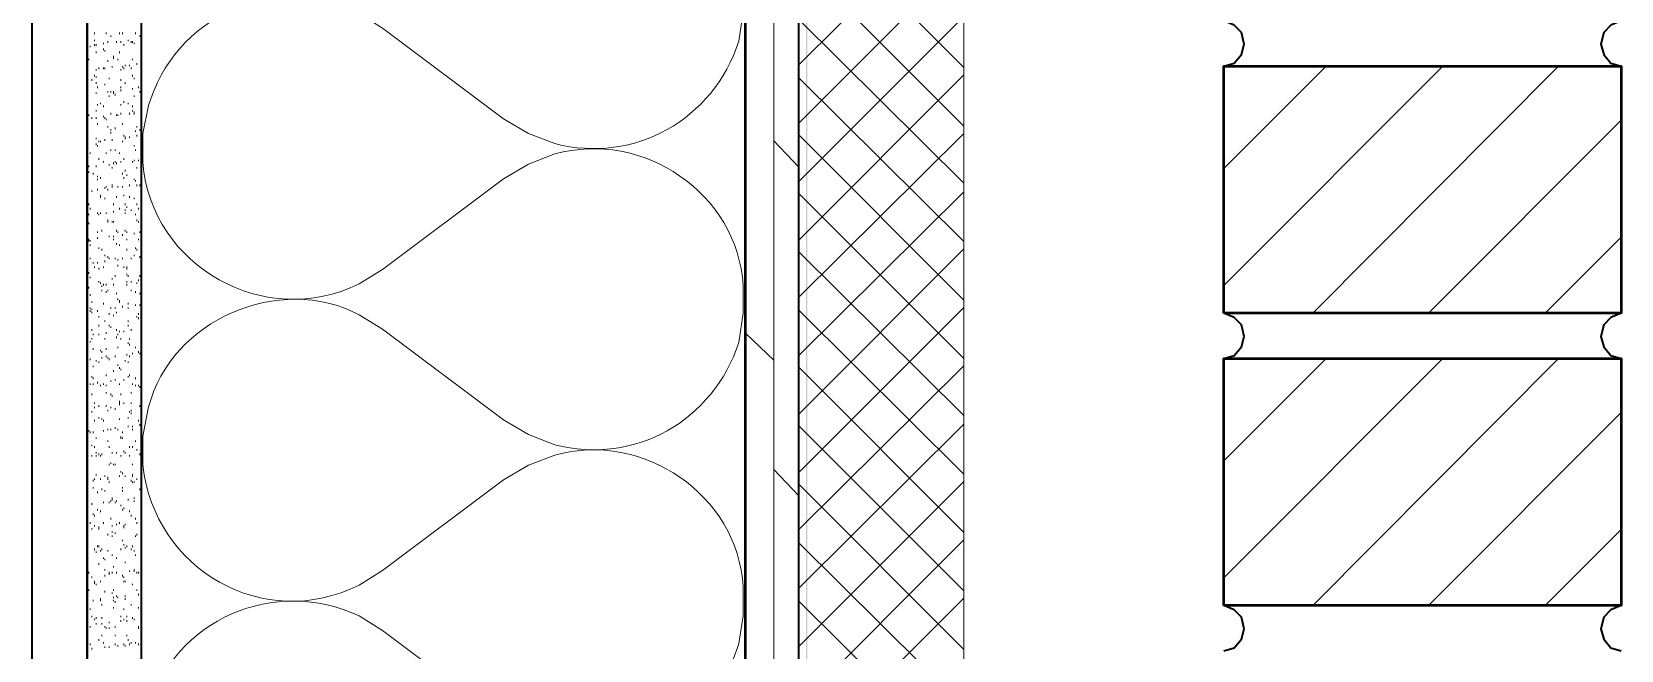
# Model space of a CAD drawing. Header units: inches. Extents: x 5 to 516, y -193 to 129.
# Drawn here: x 49.004 to 50.212, y -186.672 to -186.202 of the extents above; entities that cross this region are included whole.
import ezdxf

# ---------------------------------------------------------------- set-up
doc = ezdxf.new("R2010")
doc.units = ezdxf.units.IN
doc.header["$MEASUREMENT"] = 0
doc.layers.add('PDF7_Geometry', color=7, linetype='Continuous')
doc.layers.add('PDF7_Solid Fills', color=7, linetype='Continuous')

msp = doc.modelspace()

# ---------------------------------------------------------------- hatches: boundary and pattern name
at = {"layer": 'PDF7_Solid Fills', "transparency": 33554559}
h = msp.add_hatch(color=256, dxfattribs=at)
h.paths.add_polyline_path([(49.5935534, -190.8846732), (49.5879978, -189.5746731), (49.5879978, -190.8891177), (49.8679977, -190.8891177), (49.8702199, -190.8846734), (49.9935527, -190.8846734), (49.9935527, -190.8791178), (49.8668867, -190.8791178), (49.8646645, -190.8846734)])
h.paths.add_polyline_path([(49.5935532, -189.5757854), (49.5924421, -172.2280057), (49.5924421, -189.5757854)])

# ---------------------------------------------------------------- linework, layer by layer
at = {"layer": 'PDF7_Geometry', "lineweight": 35}
for points in [[(49.545775, -172.2280057), (49.545775, -190.8946738), (49.5868862, -190.8946738), (49.5868862, -172.2280057)], [(49.0035534, -182.0613395), (49.0035534, -190.3857844), (49.0457756, -190.3857844), (49.0457756, -182.0613395)], [(49.045775, -182.0613392), (49.045775, -190.8535621), (49.0868861, -190.8535621), (49.0868861, -182.0613392)]]:
    msp.add_lwpolyline(points, close=True, dxfattribs=at)
at = {"layer": 'PDF7_Geometry', "lineweight": 15}
for points in [[(49.5468861, -190.8946733), (49.5468861, -172.2280051)], [(49.5679975, -190.8946733), (49.5679975, -172.2280051)], [(49.7124417, -186.2291173), (49.5868862, -186.1035617)], [(49.5868867, -186.2268952), (49.7124423, -186.1024507)], [(49.7124417, -186.2735616), (49.5868862, -186.1480061)], [(49.5868867, -186.2713395), (49.7124423, -186.1457839)], [(49.5413313, -186.2091174), (49.5446646, -186.1868952), (49.5446646, -186.164673)], [(49.7124417, -186.3168955), (49.5868862, -186.192451)], [(49.5868867, -186.3157844), (49.7124423, -186.1902288)], [(49.0513306, -186.2035622), (49.0513306, -186.2024512)], [(49.0602194, -186.2035622), (49.0602194, -186.2024512)], [(49.0635528, -186.2057844), (49.0635528, -186.2046733)], [(49.0702194, -186.2035622), (49.0702194, -186.2024512)], [(49.0724417, -186.2035622), (49.0724417, -186.2024512)], [(49.0824417, -186.2035622), (49.0824417, -186.2024512)], [(49.085775, -186.2057844), (49.085775, -186.2046733)], [(49.0479972, -186.2135621), (49.0479972, -186.212451)], [(49.0513306, -186.2091176), (49.0513306, -186.2080065)], [(49.0513306, -186.212451), (49.0513306, -186.21134)], [(49.0524417, -186.212451), (49.0524417, -186.21134)], [(49.0524417, -186.2180067), (49.0524417, -186.2168956)], [(49.0579972, -186.21134), (49.0579972, -186.2102289)], [(49.0579972, -186.2157842), (49.0579972, -186.2146732)], [(49.0591083, -186.2168956), (49.0591083, -186.2157842)], [(49.0613306, -186.2102289), (49.0613306, -186.2091176)], [(49.0679972, -186.2102289), (49.0679972, -186.2091176)], [(49.0702194, -186.2180067), (49.0702194, -186.2168956)], [(49.0713306, -186.2102289), (49.0713306, -186.2091176)], [(49.0735528, -186.212451), (49.0735528, -186.21134)], [(49.0768861, -186.2091176), (49.0768861, -186.2080065)], [(49.0791083, -186.2102289), (49.0791083, -186.2091176)], [(49.0802194, -186.2102289), (49.0802194, -186.2091176)], [(49.0813306, -186.21134), (49.0813306, -186.2102289)], [(49.0868861, -186.2080065), (49.0868861, -186.2068954)], [(49.0868861, -186.2168956), (49.0868861, -186.2157842)], [(49.0468861, -186.2235623), (49.0468861, -186.2224509)], [(49.0546639, -186.2302289), (49.0546639, -186.2291176)], [(49.0579972, -186.2302289), (49.0579972, -186.2291176)], [(49.0591083, -186.2302289), (49.0591083, -186.2291176)], [(49.0613306, -186.2246733), (49.0613306, -186.2235623)], [(49.0646639, -186.2291176), (49.0646639, -186.2280065)], [(49.065775, -186.2224509), (49.065775, -186.2213398), (49.065775, -186.2202288)], [(49.0691083, -186.2235623), (49.0691083, -186.2224509)], [(49.0724417, -186.2291176), (49.0724417, -186.2280065)], [(49.0735528, -186.2302289), (49.0735528, -186.2291176)], [(49.0746639, -186.2280065), (49.0746639, -186.2268955)], [(49.0779972, -186.2280065), (49.0779972, -186.2268955)], [(49.0791083, -186.2302289), (49.0791083, -186.2291176)], [(49.0802194, -186.2235623), (49.0802194, -186.2224509)], [(49.0835528, -186.2268955), (49.0835528, -186.2257844)], [(49.9102194, -186.3057837), (49.9879972, -186.2280059)], [(49.9102194, -186.3946729), (50.0768861, -186.2280062)], [(49.9779978, -186.4157837), (50.1646645, -186.228006)], [(49.0491083, -186.2391178), (49.0491083, -186.2380067)], [(49.0513306, -186.2357843), (49.0513306, -186.2346732)], [(49.0524417, -186.23134), (49.0524417, -186.2302289)], [(49.0524417, -186.2368953), (49.0524417, -186.2357843)], [(49.0524417, -186.2413399), (49.0524417, -186.2402288)], [(49.0591083, -186.242451), (49.0591083, -186.2413399)], [(49.0624417, -186.2380067), (49.0624417, -186.2368953)], [(49.0713306, -186.23134), (49.0713306, -186.2302289)], [(49.0713306, -186.2391178), (49.0713306, -186.2380067)], [(49.0746639, -186.2413399), (49.0746639, -186.2402288)], [(49.0802194, -186.2357843), (49.0802194, -186.2346732)], [(49.0813306, -186.2380067), (49.0813306, -186.2368953)], [(49.0868861, -186.242451), (49.0868861, -186.2413399)], [(49.7124417, -186.3613393), (49.5868862, -186.2368948)], [(49.5868867, -186.3602282), (49.7124423, -186.2346726)], [(49.045775, -186.2502287), (49.045775, -186.2491176)], [(49.0524417, -186.2491176), (49.0524417, -186.2480066)], [(49.0535528, -186.2446734), (49.0535528, -186.243562)], [(49.0613306, -186.2480066), (49.0613306, -186.2468955)], [(49.0624417, -186.25134), (49.0624417, -186.2502287)], [(49.0635528, -186.2480066), (49.0635528, -186.2468955)], [(49.065775, -186.2491176), (49.065775, -186.2480066), (49.065775, -186.2468955)], [(49.0668861, -186.2502287), (49.0668861, -186.2491176)], [(49.0713306, -186.2446734), (49.0713306, -186.243562)], [(49.0713306, -186.2468955), (49.0713306, -186.2457844)], [(49.0802194, -186.2457844), (49.0802194, -186.2446734)], [(49.0813306, -186.25134), (49.0813306, -186.2502287)], [(49.0846639, -186.2446734), (49.0846639, -186.243562)], [(49.085775, -186.2480066), (49.085775, -186.2468955)], [(49.045775, -186.2557843), (49.045775, -186.2546732)], [(49.0468861, -186.2657845), (49.0468861, -186.2646731)], [(49.0524417, -186.262451), (49.0524417, -186.2613399)], [(49.0535528, -186.2580067), (49.0535528, -186.2568954)], [(49.055775, -186.2568954), (49.055775, -186.2557843)], [(49.0579972, -186.2591178), (49.0579972, -186.2580067)], [(49.0635528, -186.2646731), (49.0635528, -186.2635621)], [(49.0679972, -186.2657845), (49.0679972, -186.2646731)], [(49.0691083, -186.2657845), (49.0691083, -186.2646731)], [(49.0713306, -186.2580067), (49.0713306, -186.2568954)], [(49.0713306, -186.2646731), (49.0713306, -186.2635621)], [(49.0735528, -186.2557843), (49.0735528, -186.2546732)], [(49.0768861, -186.2568954), (49.0768861, -186.2557843)], [(49.0779972, -186.2646731), (49.0779972, -186.2635621)], [(49.0802194, -186.2591178), (49.0802194, -186.2580067)], [(49.0802194, -186.262451), (49.0802194, -186.2613399)], [(49.0813306, -186.2646731), (49.0813306, -186.2635621), (49.0813306, -186.262451)], [(49.0868861, -186.2635621), (49.0868861, -186.262451)], [(49.0491083, -186.2680066), (49.0491083, -186.2668955)], [(49.0524417, -186.2680066), (49.0524417, -186.2668955)], [(49.0535528, -186.2724511), (49.0535528, -186.2713398)], [(49.0579972, -186.2668955), (49.0579972, -186.2657845)], [(49.0591083, -186.2680066), (49.0591083, -186.2668955)], [(49.0602194, -186.2691177), (49.0602194, -186.2680066)], [(49.0613306, -186.2746733), (49.0613306, -186.2735622)], [(49.0635528, -186.2768954), (49.0635528, -186.2757843)], [(49.0668861, -186.2757843), (49.0668861, -186.2746733)], [(49.0724417, -186.2724511), (49.0724417, -186.2713398)], [(49.0824417, -186.2780065), (49.0824417, -186.2768954)], [(49.0835528, -186.2746733), (49.0835528, -186.2735622)], [(49.085775, -186.2768954), (49.085775, -186.2757843)], [(50.0657754, -186.4157837), (50.2124421, -186.2691171)], [(49.045775, -186.2868956), (49.045775, -186.2857845)], [(49.0524417, -186.2835621), (49.0524417, -186.282451)], [(49.0524417, -186.2880066), (49.0524417, -186.2868956)], [(49.0535528, -186.2891177), (49.0535528, -186.2880066)], [(49.0546639, -186.2857845), (49.0546639, -186.2846732)], [(49.055775, -186.2857845), (49.055775, -186.2846732)], [(49.0591083, -186.2846732), (49.0591083, -186.2835621)], [(49.0635528, -186.2791178), (49.0635528, -186.2780065)], [(49.0646639, -186.2846732), (49.0646639, -186.2835621)], [(49.0724417, -186.2857845), (49.0724417, -186.2846732)], [(49.0735528, -186.28134), (49.0735528, -186.2802289)], [(49.0746639, -186.282451), (49.0746639, -186.28134)], [(49.0779972, -186.282451), (49.0779972, -186.28134)], [(49.0813306, -186.2891177), (49.0813306, -186.2880066)], [(49.0835528, -186.28134), (49.0835528, -186.2802289)], [(49.5868867, -186.3046726), (49.5679979, -186.2846726)], [(49.7124417, -186.4057842), (49.5868862, -186.2802286)], [(49.5868867, -186.403562), (49.7124423, -186.2791176)], [(49.0479972, -186.2946733), (49.0479972, -186.2935622)], [(49.0546639, -186.2991176), (49.0546639, -186.2980065)], [(49.0579972, -186.30134), (49.0579972, -186.3002289)], [(49.0602194, -186.2946733), (49.0602194, -186.2935622)], [(49.0635528, -186.2924509), (49.0635528, -186.2913398)], [(49.065775, -186.3024511), (49.065775, -186.30134)], [(49.0668861, -186.2924509), (49.0668861, -186.2913398)], [(49.0668861, -186.30134), (49.0668861, -186.3002289)], [(49.0679972, -186.3024511), (49.0679972, -186.30134)], [(49.0702194, -186.2946733), (49.0702194, -186.2935622)], [(49.0713306, -186.30134), (49.0713306, -186.3002289)], [(49.0735528, -186.2991176), (49.0735528, -186.2980065)], [(49.0802194, -186.30134), (49.0802194, -186.3002289)], [(49.0813306, -186.3002289), (49.0813306, -186.2991176)], [(49.0824417, -186.2924509), (49.0824417, -186.2913398)], [(49.0846639, -186.3002289), (49.0846639, -186.2991176)], [(49.4013313, -186.2946727), (49.3813313, -186.3024505), (49.3624424, -186.3135616)], [(49.0468861, -186.3046732), (49.0468861, -186.3035621)], [(49.0468861, -186.3091177), (49.0468861, -186.3080067)], [(49.0502194, -186.3102288), (49.0502194, -186.3091177)], [(49.0524417, -186.3046732), (49.0524417, -186.3035621)], [(49.0535528, -186.3124509), (49.0535528, -186.3113399)], [(49.0535528, -186.3146734), (49.0535528, -186.3135623)], [(49.055775, -186.3135623), (49.055775, -186.3124509)], [(49.0624417, -186.3035621), (49.0624417, -186.3024511)], [(49.0646639, -186.3057843), (49.0646639, -186.3046732)], [(49.0724417, -186.3102288), (49.0724417, -186.3091177)], [(49.0735528, -186.3135623), (49.0735528, -186.3124509)], [(49.0746639, -186.3080067), (49.0746639, -186.3068956)], [(49.075775, -186.3113399), (49.075775, -186.3102288)], [(49.0813306, -186.3146734), (49.0813306, -186.3135623)], [(49.0835528, -186.3057843), (49.0835528, -186.3046732)], [(49.2524424, -186.3935619), (49.2702201, -186.3824508), (49.3624424, -186.3135619)], [(49.045775, -186.3202287), (49.045775, -186.3191176)], [(49.0491083, -186.3235622), (49.0491083, -186.3224511)], [(49.0535528, -186.3224511), (49.0535528, -186.32134)], [(49.055775, -186.3280067), (49.055775, -186.3268954), (49.055775, -186.3257843)], [(49.0591083, -186.32134), (49.0591083, -186.3202287)], [(49.0602194, -186.3202287), (49.0602194, -186.3191176)], [(49.0613306, -186.3224511), (49.0613306, -186.32134)], [(49.0646639, -186.3202287), (49.0646639, -186.3191176), (49.0646639, -186.3180066)], [(49.0691083, -186.3202287), (49.0691083, -186.3191176)], [(49.0724417, -186.3202287), (49.0724417, -186.3191176)], [(49.0735528, -186.3268954), (49.0735528, -186.3257843)], [(49.0779972, -186.3191176), (49.0779972, -186.3180066)], [(49.0824417, -186.3157844), (49.0824417, -186.3146734)], [(49.0835528, -186.3191176), (49.0835528, -186.3180066)], [(49.085775, -186.3191176), (49.085775, -186.3180066)], [(49.7124417, -186.4502285), (49.5868862, -186.3246729)], [(49.5868867, -186.4480064), (49.7124423, -186.3235619)], [(49.045775, -186.333562), (49.045775, -186.332451)], [(49.0468861, -186.333562), (49.0468861, -186.332451)], [(49.0479972, -186.3368955), (49.0479972, -186.3357844)], [(49.0591083, -186.3291178), (49.0591083, -186.3280067)], [(49.065775, -186.333562), (49.065775, -186.332451)], [(49.065775, -186.3391176), (49.065775, -186.3380066)], [(49.0679972, -186.3280067), (49.0679972, -186.3268954)], [(49.0702194, -186.3368955), (49.0702194, -186.3357844)], [(49.0746639, -186.333562), (49.0746639, -186.332451)], [(49.0746639, -186.3380066), (49.0746639, -186.3368955)], [(49.075775, -186.3357844), (49.075775, -186.3346734)], [(49.0779972, -186.3280067), (49.0779972, -186.3268954)], [(49.0791083, -186.3380066), (49.0791083, -186.3368955)], [(49.0813306, -186.3291178), (49.0813306, -186.3280067)], [(49.0835528, -186.333562), (49.0835528, -186.332451)], [(49.0846639, -186.3368955), (49.0846639, -186.3357844)], [(49.0468861, -186.3413401), (49.0468861, -186.3402287)], [(49.0468861, -186.3480065), (49.0468861, -186.3468954)], [(49.0535528, -186.3402287), (49.0535528, -186.3391176)], [(49.0546639, -186.3413401), (49.0546639, -186.3402287)], [(49.0602194, -186.3402287), (49.0602194, -186.3391176)], [(49.0613306, -186.3468954), (49.0613306, -186.3457843), (49.0613306, -186.3446733)], [(49.0646639, -186.3468954), (49.0646639, -186.3457843)], [(49.065775, -186.3468954), (49.065775, -186.3457843)], [(49.0746639, -186.3402287), (49.0746639, -186.3391176)], [(49.0824417, -186.3413401), (49.0824417, -186.3402287)], [(49.0835528, -186.3457843), (49.0835528, -186.3446733)], [(49.0846639, -186.3468954), (49.0846639, -186.3457843)], [(49.0868861, -186.3468954), (49.0868861, -186.3457843)], [(49.5468861, -186.3480065), (49.545775, -186.3457842)], [(49.0468861, -186.3613398), (49.0468861, -186.3602287), (49.0468861, -186.3591177), (49.0468861, -186.3602287)], [(49.0479972, -186.3613398), (49.0479972, -186.3602287)], [(49.0535528, -186.3546731), (49.0535528, -186.3535621)], [(49.0535528, -186.3591177), (49.0535528, -186.3580066)], [(49.0568861, -186.3535621), (49.0568861, -186.352451)], [(49.0624417, -186.3580066), (49.0624417, -186.3568956)], [(49.065775, -186.3580066), (49.065775, -186.3568956)], [(49.065775, -186.3602287), (49.065775, -186.3591177)], [(49.0679972, -186.3535621), (49.0679972, -186.352451)], [(49.0691083, -186.3546731), (49.0691083, -186.3535621)], [(49.0724417, -186.3568956), (49.0724417, -186.3557845)], [(49.0746639, -186.3535621), (49.0746639, -186.352451)], [(49.075775, -186.3546731), (49.075775, -186.3535621)], [(49.075775, -186.3602287), (49.075775, -186.3591177)], [(49.0813306, -186.3557845), (49.0813306, -186.3546731)], [(49.0846639, -186.3602287), (49.0846639, -186.3591177)], [(49.085775, -186.3546731), (49.085775, -186.3535621)], [(50.1546641, -186.4157837), (50.2124418, -186.358006)], [(49.0479972, -186.3646733), (49.0479972, -186.3635622)], [(49.0479972, -186.3746732), (49.0479972, -186.3735621)], [(49.0546639, -186.3668954), (49.0546639, -186.3657844)], [(49.0568861, -186.3680065), (49.0568861, -186.3668954)], [(49.0591083, -186.372451), (49.0591083, -186.37134)], [(49.0613306, -186.3735621), (49.0613306, -186.372451)], [(49.0624417, -186.3746732), (49.0624417, -186.3735621)], [(49.0668861, -186.3746732), (49.0668861, -186.3735621)], [(49.0679972, -186.3635622), (49.0679972, -186.3624512)], [(49.0702194, -186.3646733), (49.0702194, -186.3635622)], [(49.0724417, -186.3746732), (49.0724417, -186.3735621)], [(49.075775, -186.3680065), (49.075775, -186.3668954)], [(49.0791083, -186.3746732), (49.0791083, -186.3735621)], [(49.0813306, -186.372451), (49.0813306, -186.37134)], [(49.0824417, -186.3668954), (49.0824417, -186.3657844)], [(49.0835528, -186.3680065), (49.0835528, -186.3668954)], [(49.085775, -186.3735621), (49.085775, -186.372451)], [(49.7124417, -186.4935618), (49.5868862, -186.3691173)], [(49.5868867, -186.4924507), (49.7124423, -186.3668951)], [(49.0468861, -186.3857844), (49.0468861, -186.3846733)], [(49.0502194, -186.3780067), (49.0502194, -186.3768956)], [(49.0513306, -186.3813399), (49.0513306, -186.3802288)], [(49.0535528, -186.3780067), (49.0535528, -186.3768956)], [(49.0546639, -186.3824509), (49.0546639, -186.3813399)], [(49.0579972, -186.3813399), (49.0579972, -186.3802288)], [(49.0591083, -186.3768956), (49.0591083, -186.3757842)], [(49.0691083, -186.3757842), (49.0691083, -186.3746732)], [(49.0691083, -186.3802288), (49.0691083, -186.3791177)], [(49.0735528, -186.3813399), (49.0735528, -186.3802288)], [(49.075775, -186.3824509), (49.075775, -186.3813399), (49.075775, -186.3802288)], [(49.075775, -186.3868955), (49.075775, -186.3857844)], [(49.0468861, -186.3968956), (49.0468861, -186.3957843)], [(49.0479972, -186.3891176), (49.0479972, -186.3880065)], [(49.0546639, -186.3924511), (49.0546639, -186.39134)], [(49.055775, -186.3935621), (49.055775, -186.3924511)], [(49.0568861, -186.3957843), (49.0568861, -186.3946732)], [(49.0568861, -186.3991177), (49.0568861, -186.3980067)], [(49.0579972, -186.3946732), (49.0579972, -186.3935621)], [(49.0602194, -186.3946732), (49.0602194, -186.3935621)], [(49.0613306, -186.3991177), (49.0613306, -186.3980067)], [(49.0646639, -186.3902289), (49.0646639, -186.3891176)], [(49.065775, -186.3946732), (49.065775, -186.3935621)], [(49.0668861, -186.3880065), (49.0668861, -186.3868955)], [(49.075775, -186.3924511), (49.075775, -186.39134)], [(49.075775, -186.3946732), (49.075775, -186.3935621)], [(49.0768861, -186.3880065), (49.0768861, -186.3868955)], [(49.0791083, -186.3924511), (49.0791083, -186.39134)], [(49.0791083, -186.3991177), (49.0791083, -186.3980067)], [(49.0835528, -186.3935621), (49.0835528, -186.3924511)], [(49.0846639, -186.39134), (49.0846639, -186.3902289)], [(49.085775, -186.3880065), (49.085775, -186.3868955)], [(49.0868861, -186.3902289), (49.0868861, -186.3891176)], [(49.5413313, -186.4380061), (49.5446646, -186.4157838), (49.5446646, -186.3946727)], [(49.0479972, -186.402451), (49.0479972, -186.4013399)], [(49.0491083, -186.4080066), (49.0491083, -186.4068955)], [(49.0579972, -186.4091176), (49.0579972, -186.4080066)], [(49.0602194, -186.4002288), (49.0602194, -186.3991177)], [(49.0679972, -186.4013399), (49.0679972, -186.4002288)], [(49.0691083, -186.4057844), (49.0691083, -186.4046734)], [(49.0702194, -186.4080066), (49.0702194, -186.4068955), (49.0702194, -186.4057844)], [(49.0724417, -186.41134), (49.0724417, -186.4102287)], [(49.0768861, -186.4091176), (49.0768861, -186.4080066)], [(49.0824417, -186.4002288), (49.0824417, -186.3991177)], [(49.0824417, -186.4102287), (49.0824417, -186.4091176)], [(49.085775, -186.4013399), (49.085775, -186.4002288)], [(49.085775, -186.4102287), (49.085775, -186.4091176)], [(49.0479972, -186.4124511), (49.0479972, -186.41134)], [(49.0479972, -186.4146732), (49.0479972, -186.4135622)], [(49.0491083, -186.4135622), (49.0491083, -186.4124511)], [(49.0491083, -186.4157843), (49.0491083, -186.4146732)], [(49.0535528, -186.4146732), (49.0535528, -186.4135622)], [(49.0546639, -186.4191178), (49.0546639, -186.4180067)], [(49.0591083, -186.422451), (49.0591083, -186.4213399)], [(49.0624417, -186.4168954), (49.0624417, -186.4157843)], [(49.0635528, -186.4124511), (49.0635528, -186.41134)], [(49.065775, -186.4180067), (49.065775, -186.4168954)], [(49.0668861, -186.4124511), (49.0668861, -186.41134)], [(49.0679972, -186.4157843), (49.0679972, -186.4146732)], [(49.0768861, -186.4124511), (49.0768861, -186.41134)], [(49.0768861, -186.422451), (49.0768861, -186.4213399)], [(49.0835528, -186.4191178), (49.0835528, -186.4180067)], [(49.0846639, -186.4168954), (49.0846639, -186.4157843)], [(49.0846639, -186.4202289), (49.0846639, -186.4191178)], [(49.0868861, -186.4146732), (49.0868861, -186.4135622)], [(49.2524424, -186.4168949), (49.2702201, -186.4280061), (49.3624424, -186.496895), (49.3813313, -186.5080061), (49.4013313, -186.5157838)], [(49.7124417, -186.5380067), (49.5868862, -186.4135622)], [(49.5868867, -186.5368956), (49.7124423, -186.41134)], [(49.045775, -186.4346733), (49.045775, -186.4335622)], [(49.0491083, -186.4291177), (49.0491083, -186.4280066)], [(49.0491083, -186.4357843), (49.0491083, -186.4346733)], [(49.0502194, -186.4324511), (49.0502194, -186.4313398)], [(49.0546639, -186.4257845), (49.0546639, -186.4246734)], [(49.0546639, -186.4324511), (49.0546639, -186.4313398)], [(49.0591083, -186.4357843), (49.0591083, -186.4346733)], [(49.0602194, -186.4313398), (49.0602194, -186.4302287)], [(49.0624417, -186.4257845), (49.0624417, -186.4246734)], [(49.0635528, -186.4268955), (49.0635528, -186.4257845)], [(49.0679972, -186.4291177), (49.0679972, -186.4280066)], [(49.0679972, -186.4346733), (49.0679972, -186.4335622)], [(49.0691083, -186.4324511), (49.0691083, -186.4313398)], [(49.0702194, -186.4302287), (49.0702194, -186.4291177)], [(49.0713306, -186.4357843), (49.0713306, -186.4346733)], [(49.0735528, -186.4302287), (49.0735528, -186.4291177)], [(49.0768861, -186.4257845), (49.0768861, -186.4246734)], [(49.0779972, -186.4357843), (49.0779972, -186.4346733)], [(49.0791083, -186.4291177), (49.0791083, -186.4280066)], [(49.0868861, -186.4291177), (49.0868861, -186.4280066)], [(49.5679975, -186.4513396), (49.5468864, -186.4313396)], [(49.0479972, -186.4380065), (49.0479972, -186.4368954)], [(49.0502194, -186.4435621), (49.0502194, -186.442451)], [(49.055775, -186.4446732), (49.055775, -186.4435621)], [(49.0568861, -186.4457845), (49.0568861, -186.4446732)], [(49.0602194, -186.4435621), (49.0602194, -186.442451)], [(49.0691083, -186.442451), (49.0691083, -186.44134)], [(49.075775, -186.4480066), (49.075775, -186.4468956)], [(49.0768861, -186.4391178), (49.0768861, -186.4380065)], [(49.0779972, -186.4402289), (49.0779972, -186.4391178)], [(49.0802194, -186.4468956), (49.0802194, -186.4457845)], [(49.0824417, -186.442451), (49.0824417, -186.44134)], [(49.0846639, -186.4457845), (49.0846639, -186.4446732)], [(49.085775, -186.4468956), (49.085775, -186.4457845)], [(49.0479972, -186.4513398), (49.0479972, -186.4502288)], [(49.0502194, -186.4568955), (49.0502194, -186.4557844)], [(49.0524417, -186.4524512), (49.0524417, -186.4513398)], [(49.0546639, -186.4535623), (49.0546639, -186.4524512)], [(49.0568861, -186.4502288), (49.0568861, -186.4491177)], [(49.0602194, -186.4491177), (49.0602194, -186.4480066)], [(49.0613306, -186.4502288), (49.0613306, -186.4491177)], [(49.0624417, -186.4513398), (49.0624417, -186.4502288)], [(49.0668861, -186.4491177), (49.0668861, -186.4480066)], [(49.0691083, -186.4557844), (49.0691083, -186.4546733)], [(49.0702194, -186.4580065), (49.0702194, -186.4568955)], [(49.0713306, -186.4591176), (49.0713306, -186.4580065)], [(49.0746639, -186.4524512), (49.0746639, -186.4513398)], [(49.0768861, -186.4535623), (49.0768861, -186.4524512)], [(49.0779972, -186.4491177), (49.0779972, -186.4480066)], [(49.7124417, -186.5824504), (49.5868862, -186.4568949)], [(49.5868867, -186.5802283), (49.7124423, -186.4557838)], [(49.9102194, -186.5280059), (49.9879972, -186.4502281)], [(49.9102194, -186.6168952), (50.0768861, -186.4502285)], [(49.9779978, -186.638006), (50.1646645, -186.4502282)], [(49.0479972, -186.4702288), (49.0479972, -186.4691177)], [(49.0491083, -186.4646732), (49.0491083, -186.4635621)], [(49.0502194, -186.4657843), (49.0502194, -186.4646732)], [(49.0502194, -186.4702288), (49.0502194, -186.4691177)], [(49.0535528, -186.4691177), (49.0535528, -186.4680067)], [(49.055775, -186.4713399), (49.055775, -186.4702288)], [(49.0579972, -186.4702288), (49.0579972, -186.4691177)], [(49.0602194, -186.4635621), (49.0602194, -186.4624511)], [(49.0602194, -186.4713399), (49.0602194, -186.4702288)], [(49.0635528, -186.4680067), (49.0635528, -186.4668956)], [(49.065775, -186.4602289), (49.065775, -186.4591176)], [(49.0668861, -186.4668956), (49.0668861, -186.4657843)], [(49.0702194, -186.4702288), (49.0702194, -186.4691177)], [(49.0735528, -186.4668956), (49.0735528, -186.4657843)], [(49.0768861, -186.4646732), (49.0768861, -186.4635621)], [(49.0779972, -186.4635621), (49.0779972, -186.4624511)], [(49.0802194, -186.4702288), (49.0802194, -186.4691177)], [(49.0824417, -186.4657843), (49.0824417, -186.4646732)], [(49.0824417, -186.4713399), (49.0824417, -186.4702288)], [(49.0846639, -186.4713399), (49.0846639, -186.4702288)], [(49.0868861, -186.4646732), (49.0868861, -186.4635621)], [(49.0491083, -186.4780065), (49.0491083, -186.4768955)], [(49.0602194, -186.4768955), (49.0602194, -186.4757844)], [(49.0635528, -186.4780065), (49.0635528, -186.4768955)], [(49.0646639, -186.4791176), (49.0646639, -186.4780065)], [(49.0702194, -186.4857843), (49.0702194, -186.4846732), (49.0702194, -186.4835622), (49.0702194, -186.4824511)], [(49.0713306, -186.4780065), (49.0713306, -186.4768955)], [(49.0791083, -186.4768955), (49.0791083, -186.4757844)], [(49.085775, -186.4724509), (49.085775, -186.4713399)], [(49.0491083, -186.4913399), (49.0491083, -186.4902288)], [(49.0513306, -186.4846732), (49.0513306, -186.4835622)], [(49.0513306, -186.4880067), (49.0513306, -186.4868954)], [(49.0546639, -186.4868954), (49.0546639, -186.4857843)], [(49.0546639, -186.4957845), (49.0546639, -186.4946734)], [(49.0602194, -186.4868954), (49.0602194, -186.4857843)], [(49.0613306, -186.4902288), (49.0613306, -186.4891178)], [(49.0635528, -186.4880067), (49.0635528, -186.4868954)], [(49.0668861, -186.4891178), (49.0668861, -186.4880067)], [(49.0735528, -186.4846732), (49.0735528, -186.4835622)], [(49.0768861, -186.4957845), (49.0768861, -186.4946734)], [(49.0779972, -186.4913399), (49.0779972, -186.4902288)], [(49.0791083, -186.4846732), (49.0791083, -186.4835622)], [(49.0791083, -186.4902288), (49.0791083, -186.4891178)], [(49.0791083, -186.492451), (49.0791083, -186.4913399)], [(49.085775, -186.4868954), (49.085775, -186.4857843)], [(49.0924423, -186.486895), (49.0879979, -186.5091172), (49.0879979, -186.5313394)], [(50.0657754, -186.638006), (50.2124421, -186.4913393)], [(49.0468861, -186.5057843), (49.0468861, -186.5046733)], [(49.0479972, -186.5068954), (49.0479972, -186.5057843)], [(49.0502194, -186.5068954), (49.0502194, -186.5057843)], [(49.0513306, -186.4980066), (49.0513306, -186.4968955)], [(49.0568861, -186.4968955), (49.0568861, -186.4957845)], [(49.0579972, -186.4980066), (49.0579972, -186.4968955)], [(49.0579972, -186.5057843), (49.0579972, -186.5046733)], [(49.0635528, -186.5046733), (49.0635528, -186.5035622)], [(49.0668861, -186.5035622), (49.0668861, -186.5024511)], [(49.0691083, -186.5046733), (49.0691083, -186.5035622)], [(49.0702194, -186.4968955), (49.0702194, -186.4957845)], [(49.0724417, -186.5068954), (49.0724417, -186.5057843)], [(49.0768861, -186.5024511), (49.0768861, -186.5013401)], [(49.0802194, -186.5024511), (49.0802194, -186.5013401)], [(49.0802194, -186.5046733), (49.0802194, -186.5035622)], [(49.0846639, -186.4980066), (49.0846639, -186.4968955)], [(49.085775, -186.5013401), (49.085775, -186.5002287)], [(49.7124417, -186.6268953), (49.5868862, -186.5013398)], [(49.5868867, -186.6246732), (49.7124423, -186.5002287)], [(49.0491083, -186.5168956), (49.0491083, -186.5157845)], [(49.0513306, -186.5180066), (49.0513306, -186.5168956)], [(49.0524417, -186.5113399), (49.0524417, -186.5102289)], [(49.0613306, -186.5135621), (49.0613306, -186.512451)], [(49.0624417, -186.5180066), (49.0624417, -186.5168956)], [(49.0713306, -186.5113399), (49.0713306, -186.5102289), (49.0713306, -186.5091178)], [(49.0724417, -186.5113399), (49.0724417, -186.5102289)], [(49.0779972, -186.5180066), (49.0779972, -186.5168956)], [(49.0802194, -186.5180066), (49.0802194, -186.5168956)], [(49.0824417, -186.5135621), (49.0824417, -186.512451)], [(49.0835528, -186.5202288), (49.0835528, -186.5191177)], [(49.0868861, -186.5202288), (49.0868861, -186.5191177)], [(49.0491083, -186.5246733), (49.0491083, -186.5235622)], [(49.0524417, -186.5224512), (49.0524417, -186.5213398)], [(49.0524417, -186.5246733), (49.0524417, -186.5235622)], [(49.0546639, -186.5235622), (49.0546639, -186.5224512)], [(49.055775, -186.5246733), (49.055775, -186.5235622)], [(49.0568861, -186.5235622), (49.0568861, -186.5224512)], [(49.0624417, -186.53134), (49.0624417, -186.5302289)], [(49.0635528, -186.5302289), (49.0635528, -186.5291178)], [(49.0646639, -186.5224512), (49.0646639, -186.5213398)], [(49.065775, -186.53134), (49.065775, -186.5302289)], [(49.0668861, -186.53134), (49.0668861, -186.5302289)], [(49.0679972, -186.5224512), (49.0679972, -186.5213398)], [(49.0713306, -186.5246733), (49.0713306, -186.5235622)], [(49.0735528, -186.5213398), (49.0735528, -186.5202288)], [(49.0746639, -186.5224512), (49.0746639, -186.5213398)], [(49.0779972, -186.5246733), (49.0779972, -186.5235622)], [(49.0802194, -186.53134), (49.0802194, -186.5302289)], [(49.085775, -186.5235622), (49.085775, -186.5224512)], [(49.0868861, -186.5246733), (49.0868861, -186.5235622)], [(49.4013313, -186.5235619), (49.3813313, -186.5313397), (49.3624424, -186.5424508)], [(49.0502194, -186.5435623), (49.0502194, -186.5424509)], [(49.0513306, -186.5424509), (49.0513306, -186.5413399)], [(49.0524417, -186.5391177), (49.0524417, -186.5380066)], [(49.055775, -186.5424509), (49.055775, -186.5413399)], [(49.0591083, -186.5402288), (49.0591083, -186.5391177)], [(49.0613306, -186.5424509), (49.0613306, -186.5413399), (49.0613306, -186.5402288)], [(49.0624417, -186.5446733), (49.0624417, -186.5435623)], [(49.0702194, -186.5402288), (49.0702194, -186.5391177)], [(49.0713306, -186.5368956), (49.0713306, -186.5357845)], [(49.0724417, -186.5380066), (49.0724417, -186.5368956)], [(49.0746639, -186.5402288), (49.0746639, -186.5391177)], [(49.0791083, -186.5435623), (49.0791083, -186.5424509)], [(49.0802194, -186.5402288), (49.0802194, -186.5391177), (49.0802194, -186.5380066)], [(49.0802194, -186.5446733), (49.0802194, -186.5435623)], [(49.0813306, -186.5446733), (49.0813306, -186.5435623)], [(49.0835528, -186.5424509), (49.0835528, -186.5413399)], [(49.2524424, -186.6224505), (49.2702201, -186.6113394), (49.3624424, -186.5424505)], [(49.5868867, -186.5546726), (49.5679979, -186.5346726)], [(49.5868867, -186.6691175), (49.7124423, -186.543562)], [(49.0502194, -186.5491176), (49.0502194, -186.5480065)], [(49.0535528, -186.5524511), (49.0535528, -186.55134)], [(49.0568861, -186.5502289), (49.0568861, -186.5491176)], [(49.0591083, -186.55134), (49.0591083, -186.5502289)], [(49.0724417, -186.5491176), (49.0724417, -186.5480065)], [(49.0724417, -186.55134), (49.0724417, -186.5502289)], [(49.085775, -186.5502289), (49.085775, -186.5491176)], [(49.7124417, -186.6713397), (49.5868862, -186.5457841)], [(49.0491083, -186.5613399), (49.0491083, -186.5602288)], [(49.0535528, -186.5657844), (49.0535528, -186.5646734)], [(49.055775, -186.5668955), (49.055775, -186.5657844)], [(49.0579972, -186.5602288), (49.0579972, -186.5591178)], [(49.0624417, -186.5602288), (49.0624417, -186.5591178)], [(49.0635528, -186.5591178), (49.0635528, -186.5580067)], [(49.0646639, -186.5580067), (49.0646639, -186.5568956), (49.0646639, -186.5557843)], [(49.0668861, -186.5602288), (49.0668861, -186.5591178)], [(49.0679972, -186.5591178), (49.0679972, -186.5580067)], [(49.0713306, -186.562451), (49.0713306, -186.5613399)], [(49.0724417, -186.5657844), (49.0724417, -186.5646734)], [(49.0735528, -186.5646734), (49.0735528, -186.5635623)], [(49.0768861, -186.5580067), (49.0768861, -186.5568956)], [(49.0779972, -186.5668955), (49.0779972, -186.5657844)], [(49.0813306, -186.5568956), (49.0813306, -186.5557843)], [(49.0813306, -186.5591178), (49.0813306, -186.5580067)], [(49.0868861, -186.5580067), (49.0868861, -186.5568956), (49.0868861, -186.5557843)], [(49.0479972, -186.5757843), (49.0479972, -186.5746732)], [(49.0491083, -186.5802289), (49.0491083, -186.5791178)], [(49.0502194, -186.5691176), (49.0502194, -186.5680066)], [(49.0513306, -186.5702287), (49.0513306, -186.5691176)], [(49.0513306, -186.5780067), (49.0513306, -186.5768954)], [(49.0546639, -186.5802289), (49.0546639, -186.5791178), (49.0546639, -186.5780067)], [(49.0579972, -186.5757843), (49.0579972, -186.5746732)], [(49.0635528, -186.5724511), (49.0635528, -186.57134)], [(49.0646639, -186.5780067), (49.0646639, -186.5768954)], [(49.0679972, -186.5768954), (49.0679972, -186.5757843)], [(49.0702194, -186.5757843), (49.0702194, -186.5746732)], [(49.0735528, -186.5791178), (49.0735528, -186.5780067), (49.0735528, -186.5768954)], [(49.0746639, -186.5768954), (49.0746639, -186.5757843)], [(49.0791083, -186.5702287), (49.0791083, -186.5691176)], [(49.0824417, -186.5724511), (49.0824417, -186.57134)], [(49.0835528, -186.5757843), (49.0835528, -186.5746732)], [(49.0868861, -186.5757843), (49.0868861, -186.5746732)], [(49.045775, -186.5857845), (49.045775, -186.5846734)], [(49.0613306, -186.5846734), (49.0613306, -186.5835621)], [(49.0646639, -186.582451), (49.0646639, -186.5813399)], [(49.0646639, -186.5857845), (49.0646639, -186.5846734)], [(49.0668861, -186.5835621), (49.0668861, -186.582451)], [(49.0724417, -186.5891177), (49.0724417, -186.5880066)], [(49.0735528, -186.5924512), (49.0735528, -186.5913401)], [(49.0824417, -186.5857845), (49.0824417, -186.5846734)], [(49.0835528, -186.5846734), (49.0835528, -186.5835621)], [(49.7124417, -186.7146729), (49.5868862, -186.5902285)], [(49.5868867, -186.7135619), (49.7124423, -186.5880063)], [(50.1546641, -186.638006), (50.2124418, -186.5802282)], [(49.045775, -186.6002289), (49.045775, -186.5991178)], [(49.0513306, -186.5957844), (49.0513306, -186.5946733)], [(49.0524417, -186.5980065), (49.0524417, -186.5968954)], [(49.0535528, -186.5935622), (49.0535528, -186.5924512)], [(49.0546639, -186.5935622), (49.0546639, -186.5924512)], [(49.055775, -186.5968954), (49.055775, -186.5957844)], [(49.0568861, -186.5957844), (49.0568861, -186.5946733)], [(49.0579972, -186.602451), (49.0579972, -186.60134)], [(49.0591083, -186.6035621), (49.0591083, -186.602451)], [(49.0613306, -186.5968954), (49.0613306, -186.5957844)], [(49.0646639, -186.6002289), (49.0646639, -186.5991178)], [(49.0679972, -186.602451), (49.0679972, -186.60134)], [(49.0713306, -186.5957844), (49.0713306, -186.5946733)], [(49.0746639, -186.5946733), (49.0746639, -186.5935622)], [(49.075775, -186.5935622), (49.075775, -186.5924512)], [(49.0802194, -186.5935622), (49.0802194, -186.5924512)], [(49.0813306, -186.5968954), (49.0813306, -186.5957844)], [(49.0824417, -186.6002289), (49.0824417, -186.5991178)], [(49.0868861, -186.602451), (49.0868861, -186.60134)], [(49.5468861, -186.5980065), (49.545775, -186.5957843)], [(49.0468861, -186.6135622), (49.0468861, -186.6124512)], [(49.0491083, -186.6168954), (49.0491083, -186.6157844)], [(49.0546639, -186.6068956), (49.0546639, -186.6057845)], [(49.0591083, -186.6113398), (49.0591083, -186.6102288)], [(49.0591083, -186.6157844), (49.0591083, -186.6146733)], [(49.0624417, -186.6146733), (49.0624417, -186.6135622), (49.0624417, -186.6124512)], [(49.0646639, -186.6135622), (49.0646639, -186.6124512)], [(49.065775, -186.6091177), (49.065775, -186.6080066)], [(49.0679972, -186.6135622), (49.0679972, -186.6124512)], [(49.0724417, -186.6157844), (49.0724417, -186.6146733)], [(49.0735528, -186.6168954), (49.0735528, -186.6157844)], [(49.0746639, -186.6057845), (49.0746639, -186.6046732)], [(49.0779972, -186.6124512), (49.0779972, -186.6113398)], [(49.0813306, -186.6124512), (49.0813306, -186.6113398), (49.0813306, -186.6102288)], [(49.0835528, -186.6135622), (49.0835528, -186.6124512)], [(49.0846639, -186.6135622), (49.0846639, -186.6124512)], [(49.0868861, -186.6113398), (49.0868861, -186.6102288)], [(49.0468861, -186.6268956), (49.0468861, -186.6257843)], [(49.0513306, -186.62134), (49.0513306, -186.6202289), (49.0513306, -186.6191179)], [(49.0524417, -186.6224511), (49.0524417, -186.62134)], [(49.055775, -186.6202289), (49.055775, -186.6191179)], [(49.0591083, -186.6280067), (49.0591083, -186.6268956)], [(49.0646639, -186.6291177), (49.0646639, -186.6280067)], [(49.065775, -186.6268956), (49.065775, -186.6257843)], [(49.0735528, -186.6202289), (49.0735528, -186.6191179)], [(49.0746639, -186.6202289), (49.0746639, -186.6191179)], [(49.0802194, -186.6224511), (49.0802194, -186.62134)], [(49.0835528, -186.6268956), (49.0835528, -186.6257843)], [(49.5413313, -186.6668953), (49.5446646, -186.6457841), (49.5446646, -186.6235619)], [(49.045775, -186.6313399), (49.045775, -186.6302288)], [(49.045775, -186.6357844), (49.045775, -186.6346734)], [(49.0479972, -186.64134), (49.0479972, -186.640229)], [(49.0502194, -186.6346734), (49.0502194, -186.6335623)], [(49.055775, -186.6346734), (49.055775, -186.6335623), (49.055775, -186.6324509)], [(49.0568861, -186.6380065), (49.0568861, -186.6368955)], [(49.065775, -186.6324509), (49.065775, -186.6313399)], [(49.065775, -186.6346734), (49.065775, -186.6335623)], [(49.065775, -186.640229), (49.065775, -186.6391176)], [(49.0668861, -186.6357844), (49.0668861, -186.6346734)], [(49.0679972, -186.6313399), (49.0679972, -186.6302288)], [(49.0691083, -186.6324509), (49.0691083, -186.6313399)], [(49.0735528, -186.64134), (49.0735528, -186.640229)], [(49.0746639, -186.6313399), (49.0746639, -186.6302288)], [(49.0746639, -186.6335623), (49.0746639, -186.6324509)], [(49.0791083, -186.6380065), (49.0791083, -186.6368955)], [(49.0846639, -186.6302288), (49.0846639, -186.6291177)], [(49.0846639, -186.640229), (49.0846639, -186.6391176)], [(49.7124417, -186.7591178), (49.5868862, -186.6346734)], [(49.5868867, -186.7580062), (49.7124423, -186.6324506)], [(49.045775, -186.6424511), (49.045775, -186.64134)], [(49.0491083, -186.6468956), (49.0491083, -186.6457843)], [(49.0513306, -186.6491178), (49.0513306, -186.6480067)], [(49.0524417, -186.6480067), (49.0524417, -186.6468956)], [(49.0524417, -186.652451), (49.0524417, -186.6513399)], [(49.0568861, -186.6480067), (49.0568861, -186.6468956)], [(49.0568861, -186.652451), (49.0568861, -186.6513399)], [(49.0624417, -186.6513399), (49.0624417, -186.6502288)], [(49.0713306, -186.6468956), (49.0713306, -186.6457843)], [(49.0713306, -186.6502288), (49.0713306, -186.6491178)], [(49.0735528, -186.6491178), (49.0735528, -186.6480067)], [(49.075775, -186.6468956), (49.075775, -186.6457843)], [(49.075775, -186.6502288), (49.075775, -186.6491178)], [(49.0802194, -186.6480067), (49.0802194, -186.6468956)], [(49.2524424, -186.6457841), (49.2702201, -186.6568953), (49.3624424, -186.7257842), (49.3813313, -186.7380064), (49.4013313, -186.744673)], [(49.0479972, -186.6546734), (49.0479972, -186.653562)], [(49.0546639, -186.6646733), (49.0546639, -186.6635622)], [(49.0568861, -186.6613401), (49.0568861, -186.6602287)], [(49.0591083, -186.6546734), (49.0591083, -186.653562)], [(49.0602194, -186.6557845), (49.0602194, -186.6546734)], [(49.0624417, -186.6557845), (49.0624417, -186.6546734)], [(49.0668861, -186.6546734), (49.0668861, -186.653562)], [(49.0668861, -186.6613401), (49.0668861, -186.6602287)], [(49.075775, -186.6613401), (49.075775, -186.6602287)], [(49.0768861, -186.6646733), (49.0768861, -186.6635622)], [(49.0846639, -186.6557845), (49.0846639, -186.6546734), (49.0846639, -186.653562)], [(49.0479972, -186.6680067), (49.0479972, -186.6668954)], [(49.0491083, -186.6713399), (49.0491083, -186.6702289)], [(49.0579972, -186.6668954), (49.0579972, -186.6657843)], [(49.0591083, -186.6702289), (49.0591083, -186.6691178)], [(49.0624417, -186.6702289), (49.0624417, -186.6691178)], [(49.0668861, -186.6680067), (49.0668861, -186.6668954)], [(49.0691083, -186.6691178), (49.0691083, -186.6680067)], [(49.0735528, -186.6680067), (49.0735528, -186.6668954)], [(49.0746639, -186.6691178), (49.0746639, -186.6680067)], [(49.0779972, -186.6680067), (49.0779972, -186.6668954)], [(49.0791083, -186.6668954), (49.0791083, -186.6657843)], [(49.0824417, -186.6668954), (49.0824417, -186.6657843)], [(49.0846639, -186.6680067), (49.0846639, -186.6668954)]]:
    msp.add_lwpolyline(points, dxfattribs=at)
for points in [[(49.7124417, -190.8946738), (49.7124417, -176.6857833), (49.5868862, -176.6857833), (49.5868862, -190.8946738)], [(49.0746639, -186.282451), (49.0746639, -186.2835621)], [(49.055775, -186.3391176), (49.055775, -186.3402287)], [(49.0613306, -186.5035622), (49.0613306, -186.5046733)], [(49.0791083, -186.5946733), (49.0791083, -186.5957844)], [(49.0868861, -186.6280067), (49.0868861, -186.6291177)], [(49.0813306, -186.6480067), (49.0813306, -186.6491178)]]:
    msp.add_lwpolyline(points, close=True, dxfattribs=at)
msp.add_lwpolyline([(49.0879979, -186.3013397), (49.0879979, -186.2791174), (49.0924423, -186.2580063, -0.469663027), (49.2524424, -186.1880063), (49.2702201, -186.1991174), (49.3624424, -186.2680063), (49.3813313, -186.2791174), (49.4013313, -186.2868952)], format="xyb", dxfattribs=at)
at = {"layer": 'PDF7_Geometry', "lineweight": 35}
for points in [[(49.9102194, -186.2280062), (49.9179972, -186.225784), (49.9235527, -186.2191174), (49.9257749, -186.2113396), (49.9235527, -186.2024507), (49.9179972, -186.1968951), (49.9102194, -186.1935618)], [(50.2124418, -186.1935615), (50.204664, -186.1968948), (50.1991084, -186.2024504), (50.1968862, -186.2113393), (50.1991084, -186.2191171), (50.204664, -186.2257837), (50.2124418, -186.228006)], [(49.9102194, -186.4502285), (49.9179972, -186.4480063), (49.9235527, -186.4413396), (49.9257749, -186.4335618), (49.9235527, -186.4246729), (49.9179972, -186.4191174), (49.9102194, -186.415784)], [(50.2124418, -186.4157837), (50.204664, -186.4191171), (50.1991084, -186.4246726), (50.1968862, -186.4335615), (50.1991084, -186.4413393), (50.204664, -186.448006), (50.2124418, -186.4502282)], [(49.9102194, -186.6724507), (49.9179972, -186.6702285), (49.9235527, -186.6635618), (49.9257749, -186.6557841), (49.9235527, -186.6468952), (49.9179972, -186.6413396), (49.9102194, -186.6380063)], [(50.2124418, -186.638006), (50.204664, -186.6413393), (50.1991084, -186.6468949), (50.1968862, -186.6557838), (50.1991084, -186.6635615), (50.204664, -186.6702282), (50.2124418, -186.6724504)]]:
    msp.add_lwpolyline(points, dxfattribs=at)
at = {"layer": 'PDF7_Geometry', "lineweight": 50}
for points in [[(49.9102194, -186.415784), (49.9102194, -186.2280062), (50.2124416, -186.2280062), (50.2124416, -186.415784)], [(49.9102194, -186.6380063), (49.9102194, -186.4502285), (50.2124416, -186.4502285), (50.2124416, -186.6380063)]]:
    msp.add_lwpolyline(points, close=True, dxfattribs=at)
at = {"layer": 'PDF7_Geometry', "lineweight": 15}
for points in [[(49.4013313, -186.2868952), (49.4623498, -186.3023952), (49.5214424, -186.2689508), (49.5413313, -186.2091174)], [(49.5446646, -186.3946727), (49.5401461, -186.3247283), (49.4686461, -186.2762653), (49.4013313, -186.2946727)], [(49.0879979, -186.3013397), (49.0945905, -186.38071), (49.1814053, -186.4286545), (49.2524424, -186.3935619)], [(49.2524424, -186.4168949), (49.1919979, -186.3854135), (49.1096831, -186.4205061), (49.0924423, -186.486895)], [(49.4013313, -186.5157838), (49.4623498, -186.5312838), (49.5214424, -186.4978394), (49.5413313, -186.4380061)], [(49.5446646, -186.6235619), (49.5401461, -186.5536175), (49.4686461, -186.5051545), (49.4013313, -186.5235619)], [(49.0879979, -186.5313394), (49.0969609, -186.6107839), (49.1799424, -186.6585802), (49.2524424, -186.6224505)], [(49.2524424, -186.6457841), (49.1891275, -186.6156545), (49.1112386, -186.6482471), (49.0924423, -186.7168953)], [(49.4013313, -186.744673), (49.4595535, -186.7633767), (49.5245165, -186.7243582), (49.5413313, -186.6668953)]]:
    msp.add_open_spline(points, degree=3, dxfattribs=at)

doc.saveas('drawing.dxf')
